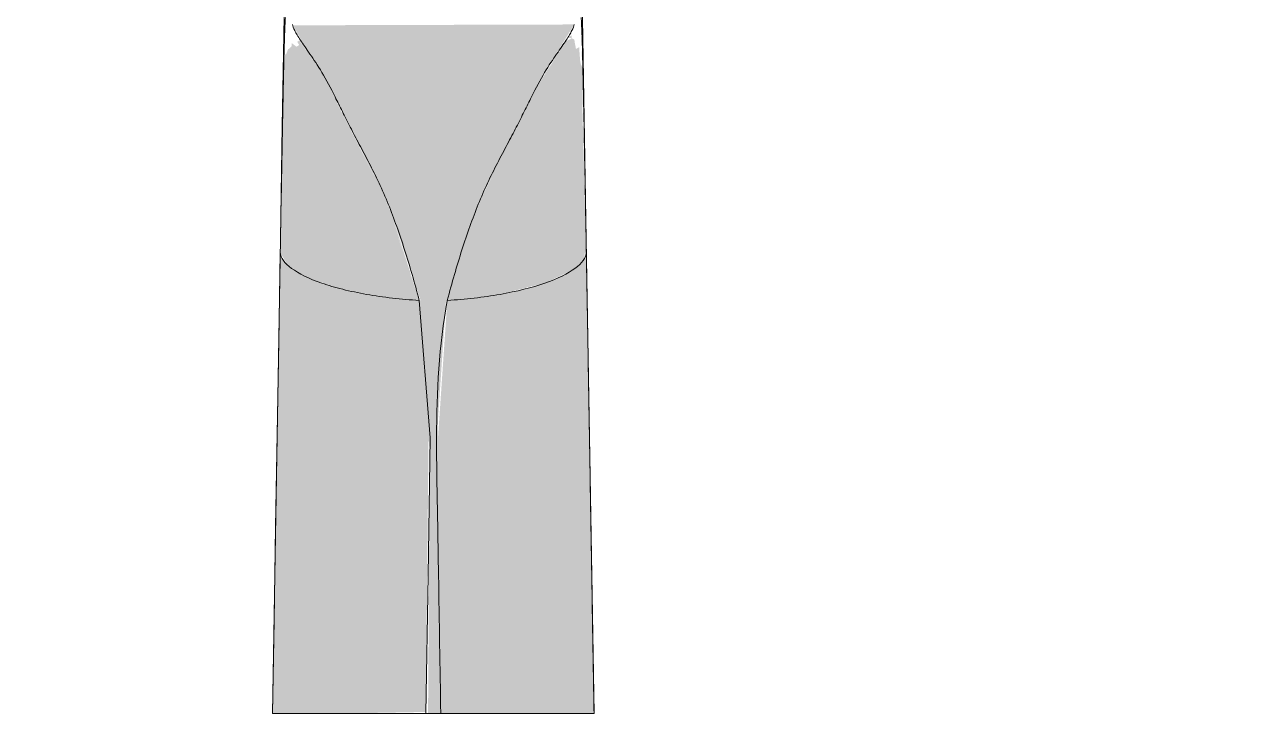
# Model space of a CAD drawing. Header units: millimetres. Extents: x 91786 to 132940, y -1987 to 10096.
# Drawn here: x 125982.6 to 126157.2, y 400 to 498.4 of the extents above; entities that cross this region are included whole.
import ezdxf

# ---------------------------------------------------------------- set-up
doc = ezdxf.new("R2010")
doc.units = ezdxf.units.MM
for name, color, linetype, lineweight in [('0-1', 7, 'Continuous', 9), ('A-WALL-PATT', 7, 'Continuous', 9), ('P-SANR-FIXT', 7, 'Continuous', 9)]:
    doc.layers.add(name, color=color, linetype=linetype, lineweight=lineweight)
doc.layers.add('0-2', color=7, linetype='Continuous', lineweight=9, transparency=0.7)

# ---------------------------------------------------------------- blocks, each defined once
blk = doc.blocks.new('смеситель для раковины - Default-30615600-Развертка 1_66-4')
at = {"layer": '0-2'}
h = blk.add_hatch(color=256, dxfattribs=at)
h.paths.add_polyline_path([(7392.024835233043, 455.2701757277813), (7390.784385876629, 514.008048405722), (7390.728248029178, 513.5118210869622), (7391.775088712036, 469.3432030569449), (7392.017918387531, 455.6600170800957)])
h.paths.add_polyline_path([(7390.7180438551, 514.1081343847981), (7390.776824561275, 514.24877367025), (7390.71563722128, 514.24877367025)])
for points in [[(7369.53003186798, 458.9887256190477), (7372.001689505487, 458.9887256190477), (7377.122435189889, 474.1383764333285), (7385.910237290079, 491.5533729595067), (7390.055378936699, 498.2875641042748), (7389.961832977047, 498.3795757863626), (7349.956763709755, 498.2568151595342), (7352.334341502708, 494.1913458142454), (7355.124781146696, 489.5661356099245), (7363.577883651401, 472.7232306847491), (7368.197448826848, 458.9887256190477)], [(7367.994800143596, 458.9891673117742), (7362.976763900268, 473.9384867327969), (7353.847249333593, 491.9114058351855), (7350.861899511577, 496.0982426941193), (7350.590226157232, 495.8993600709289), (7350.861899511577, 495.4485848875283), (7350.484395332581, 495.1966041925371), (7349.800477777594, 495.7079743095964), (7349.795530700019, 495.3012945722661), (7349.617829569936, 495.0908719534108), (7349.384519846498, 494.8786730984704), (7349.293916278929, 494.8881750441445), (7348.990203852805, 494.1036408077322), (7348.705885190788, 494.0643477616824), (7348.631811460849, 490.8707688949922), (7348.206737209381, 465.7363750764027), (7349.063799344247, 464.2561258893465), (7350.619144005365, 463.0602859060625), (7352.875767034473, 461.9474154421259), (7355.660629017282, 460.9851885016233), (7360.482463880017, 459.8434764990959), (7367.289749822342, 459.0478249504263)], [(7356.689334695987, 400.0003330917439), (7368.933410662818, 400.2274852968338), (7369.344574686263, 441.7450705857089), (7367.994800143596, 458.9891673117742), (7360.482463880017, 459.8434764990959), (7354.08404969356, 461.45033404558), (7350.545930537904, 463.1038180637324), (7349.063799344247, 464.2561258893465), (7348.606915758525, 464.7003973847993), (7348.158997651472, 465.5160758415704), (7347.11520186874, 400.0003330917439), (7356.045393075671, 400.0003330917439)], [(7375.799495966864, 400.0003330917439), (7392.933926125245, 400.0003330917439), (7391.7958634523, 465.7384498878332), (7391.114128162433, 464.4273922426293), (7389.29153584934, 463.0061070520631), (7387.073841102941, 461.9259443014536), (7383.632339647561, 460.7760589256401), (7379.519335321329, 459.8434764990959), (7372.001689505487, 458.9887256190477), (7370.506356031152, 436.9100846231813), (7371.06838853853, 400.0003330917439)], [(7371.028399999837, 400.0003330917439), (7371.06838853853, 400.0003330917439), (7370.664031340059, 441.836243777911), (7371.811473324151, 458.988725576216), (7368.000109440106, 458.988725576216), (7369.495442846012, 436.9102133093957), (7369.253319692242, 400.0003330917439), (7370.988411461148, 400.0003330917439)], [(7368.929675874324, 400.0003330917439), (7368.933410662818, 400.0003330917439), (7368.929719024402, 400.0029575068091)]]:
    blk.add_hatch(color=256, dxfattribs=at).paths.add_polyline_path(points)
h = blk.add_hatch(color=256, dxfattribs=at)
h.paths.add_polyline_path([(7391.206075861634, 493.0794591289061), (7391.057503564949, 492.1140594588503), (7391.185617947895, 492.954712806785)])
h.paths.add_polyline_path([(7372.001689505487, 458.9887256190477), (7379.519335321329, 459.8434764990959), (7386.01705831876, 461.4911891899257), (7389.632558001654, 463.2088761684191), (7391.114128162433, 464.4273922426293), (7391.394883442822, 464.7003973847906), (7391.824443484315, 466.5638740139944), (7391.266931732098, 486.4636514591092), (7391.310973828367, 487.3749195705851), (7391.340759732421, 492.1140594588546), (7391.037214064132, 492.7337548118722), (7390.962119181736, 493.1475831132868), (7390.843608681441, 494.6226489289998), (7390.843608681441, 495.1455622609104), (7390.358062367849, 494.8848449505729), (7390.296657576306, 495.2377504235351), (7390.180767413268, 495.8001934633736), (7390.142097988291, 496.1497948558033), (7390.063257666643, 496.2708389172707), (7389.760720649129, 496.3902925053708), (7388.840174523559, 495.9514919399518), (7384.673371054991, 489.1658962235247), (7376.425629602559, 472.7236549424139), (7372.104340191278, 459.3074286396883)])
h.paths.add_polyline_path([(7389.760720649129, 496.3902925053708), (7389.760720649129, 496.8667166311584), (7389.276827820673, 496.498225746352)])
h = blk.add_hatch(color=256, dxfattribs=at)
h.paths.add_polyline_path([(7367.994800143596, 458.9891673117742), (7367.897480439625, 459.3074286396883), (7362.97806343412, 473.9384867327969), (7363.913671961323, 471.6747166597905), (7367.892410783937, 459.3074286396883)])
h.paths.add_polyline_path([(7358.157913203856, 483.7042741321976), (7353.050210988607, 493.1166714115917), (7355.124781146695, 489.558957424339), (7357.65239119433, 484.6800546808864)])
h = blk.add_hatch(color=256, dxfattribs=at)
h.paths.add_polyline_path([(7374.549285255704, 466.8983314740595), (7377.123707934325, 474.1383764333285), (7376.076778393862, 471.6435174442918), (7374.821960720282, 467.7468033046782)])
h.paths.add_polyline_path([(7382.167529003052, 484.3297291326722), (7387.168005851056, 493.4359824913823), (7384.669905996894, 489.1658962235247), (7382.754725554184, 485.4645623905884)])
at = {"layer": '0-1'}
for p, q in [((7348.887734662067, 510.5533444035533), (7348.447714356902, 483.8409193111909)), ((7391.114084858335, 510.552334776818), (7391.535126117557, 484.9988612118256)), ((7348.447714356902, 483.8409193111909), (7348.182604101579, 467.7468033046782)), ((7391.535126117557, 484.9988612118256), (7391.819386031059, 467.7468033046782)), ((7348.182604101579, 467.7468033046782), (7347.066645181299, 400)), ((7391.819386031062, 467.7468033046782), (7392.935641294715, 400))]:
    blk.add_line(p, q, dxfattribs=at)
at = {"layer": 'P-SANR-FIXT'}
for p, q in [((7347.064138286356, 400.0003330917451), (7347.062675830103, 400.0003330917451)), ((7362.142977626242, 400.0003330917451), (7358.461371458359, 400.0003330917451)), ((7368.929675874324, 400.0003330917451), (7362.142977626242, 400.0003330917451)), ((7371.068388538529, 400.0003330917451), (7368.933410662818, 400.0003330917451)), ((7392.935550978284, 400.0003330917451), (7392.933926125243, 400.0003330917451))]:
    blk.add_line(p, q, dxfattribs=at)
at = {"layer": 'P-SANR-FIXT', "flags": 128}
for points in [[(7347.062271389695, 400.0003630959243), (7347.2823368703, 413.3009052983336), (7347.502402980869, 426.5996240829281), (7347.722524426508, 439.9032300541186), (7347.942177179918, 453.092967347875), (7348.158997651471, 465.8455546962596)], [(7367.997525969256, 458.9887255976306), (7369.53003186798, 439.3710215846434), (7369.25331969224, 419.6845553829393), (7368.929675874324, 400.0003330917453)], [(7358.307881341432, 400.0003330917451), (7356.045393075668, 400.0003330917451), (7351.231521446119, 400.0003330917451), (7348.145807675904, 400.0003330917451), (7347.064138286356, 400.0003330917451)]]:
    blk.add_lwpolyline(points, dxfattribs=at)
at = {"layer": 'P-SANR-FIXT'}
for points, knots in [([(7348.53424126409, 486.4012557398848), (7348.53684796452, 486.5332833016194), (7348.547965228353, 487.0953060485896), (7348.566341284653, 488.0175640905039), (7348.588217038414, 489.0984380431386), (7348.605977425193, 489.9500294583131), (7348.620492819824, 490.6270176180407), (7348.63176513299, 491.1407426109104), (7348.643315413302, 491.6622362326635), (7348.65872981836, 492.3564380414138), (7348.678162990226, 493.2147952807861), (7348.701766640162, 494.2015462138913), (7348.725333069747, 495.1030572364805), (7348.750005563093, 495.9314565606443), (7348.775570730323, 496.7092698974244), (7348.800446571879, 497.4063367820173), (7348.823056646412, 498.0012985121886), (7348.843170889413, 498.4902755112717), (7348.868187075104, 499.0235512470413), (7348.884492160848, 499.2836160527975), (7348.894317849548, 499.3955252250685)], [0.4178181283411576, 0.4178181283411576, 0.4178181283411576, 0.4178181283411576, 0.4285714285714285, 0.4642857142857143, 0.5, 0.5357142857142857, 0.5535714285714286, 0.5714285714285714, 0.5892857142857142, 0.6071428571428571, 0.6428571428571428, 0.6785714285714286, 0.7142857142857143, 0.75, 0.7857142857142857, 0.8214285714285714, 0.8571428571428571, 0.8928571428571428, 0.9285714285714286, 1, 1, 1, 1]), ([(7349.894013245342, 498.3795758188282), (7349.926720151437, 498.1607920496647), (7350.157417740262, 497.5845392639379), (7350.946976842125, 496.2217884069813), (7352.337064496445, 494.2712595898595), (7354.102999712358, 491.6549735956261), (7355.628299468694, 488.752459897592), (7357.015006324971, 485.9873078691701), (7358.129043674352, 483.7360926483786), (7359.416298200757, 481.2939663304771), (7360.841548681879, 478.6293215798791), (7362.279428437465, 475.7716826607711), (7363.599023848547, 472.7493743500579), (7364.781754508949, 469.5727495934788), (7366.301533477405, 465.1039111828749), (7367.341784933925, 461.5009415906616), (7367.994942242654, 458.9887256190464)], [0, 0, 0, 0, 0.1, 0.2, 0.3, 0.4, 0.5, 0.55, 0.6, 0.6499999999999999, 0.7, 0.75, 0.8, 0.8500000000000001, 0.9, 1, 1, 1, 1]), ([(7372.001689505484, 458.9887255762151), (7372.656096410429, 461.5008113997702), (7373.697914393152, 465.1036360461226), (7375.21914152725, 469.5723655971152), (7376.402687643344, 472.7489427778718), (7377.722629443809, 475.7712473998913), (7379.160426523628, 478.6289168552505), (7380.585438320455, 481.2936032752604), (7381.872573907363, 483.7357649492375), (7382.986643973073, 485.9870070716225), (7384.373363559052, 488.7521989298634), (7385.898534875699, 491.6547665317872), (7387.665107634871, 494.2711257585023), (7389.055132972974, 496.221716923985), (7389.842456791963, 497.58451342749), (7390.070871285577, 498.160785591706), (7390.102183772593, 498.3795757863533)], [0, 0, 0, 0, 0.1, 0.15, 0.2, 0.25, 0.3, 0.35, 0.4, 0.45, 0.5, 0.6, 0.7, 0.8, 0.9, 1, 1, 1, 1]), ([(7391.101878043556, 499.3955347066666), (7391.110533345543, 499.2521672691584), (7391.123901044512, 499.0129652846151), (7391.142382033053, 498.6529527668076), (7391.156795673554, 498.3479548729529), (7391.170865396593, 498.0657694187626), (7391.184749286716, 497.7962195586692), (7391.197275004571, 497.5104972849286), (7391.208329391348, 497.2156776807114), (7391.217374498246, 496.9459180369481), (7391.226906584125, 496.6456476616186), (7391.239870160026, 496.2305935711584), (7391.257066650914, 495.6489147349858), (7391.27999303839, 494.8017021639605), (7391.306239414773, 493.7316227041497), (7391.335974806518, 492.4344435490581), (7391.36847473099, 490.9588166325829), (7391.40392333072, 489.2828068753045), (7391.429314315977, 488.0366397941443), (7391.442576177676, 487.3749195705898)], [0, 0, 0, 0, 0.08333333333333333, 0.125, 0.1666666666666667, 0.2083333333333333, 0.25, 0.2916666666666666, 0.3125, 0.3333333333333333, 0.3541666666666666, 0.375, 0.4166666666666666, 0.4583333333333333, 0.5, 0.5416666666666666, 0.5833333333333333, 0.625, 0.6666666666666666, 0.6666666666666666, 0.6666666666666666, 0.6666666666666666]), ([(7348.487642234623, 484.0113005577416), (7348.497165726747, 484.5058521151235), (7348.51303694639, 485.3240622429138), (7348.52819048803, 486.0947881456228), (7348.53424126409, 486.4012557398848)], [0.3571428571428571, 0.3571428571428571, 0.3571428571428571, 0.3571428571428571, 0.3928571428571428, 0.4178181283411576, 0.4178181283411576, 0.4178181283411576, 0.4178181283411576]), ([(7348.158997651471, 465.8455546962596), (7348.207530688182, 468.6511939949616), (7348.300747447366, 473.9501930935363), (7348.409276568051, 479.8995840536699), (7348.468595250377, 483.0221974429778), (7348.487642234623, 484.0113005577416)], [0, 0, 0, 0, 0.1428571428571428, 0.2857142857142857, 0.3571428571428571, 0.3571428571428571, 0.3571428571428571, 0.3571428571428571]), ([(7368.00010969586, 458.988725576215), (7366.714109043932, 459.0555503488853), (7364.145791365861, 459.2711181340505), (7360.434832434186, 459.8123328456171), (7357.009662177491, 460.5404094780533), (7352.98653086081, 461.7248894547952), (7349.333656768626, 463.5289582002672), (7348.201614140407, 465.0904141638948), (7348.164597959062, 465.845464689935)], [0, 0, 0, 0, 0.125, 0.25, 0.375, 0.5, 0.75, 1, 1, 1, 1]), ([(7391.837201242282, 465.845464689935), (7391.763168879592, 464.3353636378546), (7388.475228010056, 461.9126275128868), (7380.802864187986, 459.9924757914224), (7375.856225613429, 459.2711705256606), (7373.287690157413, 459.0555503488853), (7372.001689505484, 458.988725576215)], [0, 0, 0, 0, 0.5, 0.75, 0.875, 1, 1, 1, 1]), ([(7391.837200854295, 465.8454646836993), (7391.89749730622, 462.3070190853166), (7391.988143054215, 456.9615382626756), (7392.109422452078, 449.7556073893767), (7392.200558680103, 444.3178441988011), (7392.292001670316, 438.822779895475), (7392.383725290055, 433.2752331109685), (7392.475550095084, 427.708291782063), (7392.567296641161, 422.1550438455401), (7392.658938795629, 416.6203079329698), (7392.781162589516, 409.2333613119473), (7392.872820190396, 403.6939350453168), (7392.933926124628, 400.0003330917425)], [0, 0, 0, 0, 0.1666666666666667, 0.25, 0.3333333333333333, 0.4166666666666666, 0.5, 0.5833333333333333, 0.6666666666666666, 0.75, 0.8333333333333333, 1, 1, 1, 1]), ([(7371.068388538529, 400.0003330917453), (7370.959637335237, 406.5617044528426), (7370.805331570818, 416.4034951895471), (7370.583342290556, 429.5271418884781), (7370.337697833317, 442.6468455573767), (7370.807385702004, 452.5222732361605), (7372.001689505484, 458.988725576215)], [-1, -1, -1, -1, -0.6666666666666666, -0.5, -0.3333333333333333, 0, 0, 0, 0]), ([(7347.062675830103, 400.0003330917451), (7347.082072818354, 400.0003330917451), (7347.734770470194, 400.0003330917451), (7350.000623737078, 400.0003330917451), (7352.269173691946, 400.0003330917451), (7355.117015324403, 400.0003330917451), (7358.393619525298, 400.0003330917451), (7362.061795505791, 400.0003330917451), (7365.491423916024, 400.0003330917451), (7368.456400585324, 400.0003330917451), (7371.876747901028, 400.0003330917451), (7375.96067485088, 400.0003330917451), (7379.998683853463, 400.0003330917451), (7382.814832345624, 400.0003330917451), (7384.834813028646, 400.0003330917451), (7386.678952872264, 400.0003330917451), (7388.799892117253, 400.0003330917451), (7391.890814036035, 400.0003330917451), (7392.915020455471, 400.0003330917451), (7392.935550978284, 400.0003330917451)], [0, 0, 0, 0, 0.1111111111111111, 0.1666666666666667, 0.2222222222222222, 0.2777777777777778, 0.3333333333333333, 0.3888888888888888, 0.4444444444444444, 0.4791666666666666, 0.5138888888888888, 0.5833333333333333, 0.6527777777777777, 0.6875, 0.7222222222222222, 0.7569444444444444, 0.7916666666666667, 0.8611111111111112, 1, 1, 1, 1]), ([(7347.062675830103, 400.0003330917451), (7347.082072818354, 400.0003330917451), (7347.734770470194, 400.0003330917451), (7350.000623737078, 400.0003330917451), (7352.269173691946, 400.0003330917451), (7355.117015324403, 400.0003330917451), (7358.393619525298, 400.0003330917451), (7362.061795505791, 400.0003330917451), (7365.491423916024, 400.0003330917451), (7368.456400585324, 400.0003330917451), (7371.876747901028, 400.0003330917451), (7375.96067485088, 400.0003330917451), (7379.998683853463, 400.0003330917451), (7382.814832345624, 400.0003330917451), (7384.834813028646, 400.0003330917451), (7386.678952872264, 400.0003330917451), (7388.799892117253, 400.0003330917451), (7391.890814036035, 400.0003330917451), (7392.915020455471, 400.0003330917451), (7392.935550978284, 400.0003330917451)], [0, 0, 0, 0, 0.1111111111111111, 0.1666666666666667, 0.2222222222222222, 0.2777777777777778, 0.3333333333333333, 0.3888888888888888, 0.4444444444444444, 0.4791666666666666, 0.5138888888888888, 0.5833333333333333, 0.6527777777777777, 0.6875, 0.7222222222222222, 0.7569444444444444, 0.7916666666666667, 0.8611111111111112, 1, 1, 1, 1]), ([(7365.988289170182, 400.0003330917451), (7366.809191324602, 400.0003330917451), (7367.776828554277, 400.0003330917451), (7368.7661939283, 400.0003330917451), (7368.913789697513, 400.0003330917451)], [0.4444444444444444, 0.4444444444444444, 0.4444444444444444, 0.4444444444444444, 0.4791666666666666, 0.4852389150929961, 0.4852389150929961, 0.4852389150929961, 0.4852389150929961]), ([(7368.917566889564, 400.0003330917451), (7369.612717942916, 400.0003330917451), (7372.020806418671, 400.0003330917451), (7375.96067485088, 400.0003330917451), (7379.514122773154, 400.0003330917451), (7381.253522913638, 400.0003330917451), (7381.539126140055, 400.0003330917451)], [0.485290713355134, 0.485290713355134, 0.485290713355134, 0.485290713355134, 0.5138888888888888, 0.5833333333333333, 0.6527777777777777, 0.6666666666666667, 0.6666666666666667, 0.6666666666666667, 0.6666666666666667]), ([(7392.933926125243, 400.0003330917525), (7392.9404619775, 400.0003330917479), (7392.192405939069, 400.0003330917438), (7389.076053979893, 400.0003330917455), (7382.559431711623, 400.0003330917451), (7375.698393810382, 400.0003330917445), (7371.068388538529, 400.0003330917453)], [-1, -1, -1, -1, -0.8, -0.6, -0.4, 0, 0, 0, 0]), ([(7381.571876523653, 400.0003330917451), (7381.988880499119, 400.0003330917451), (7383.09446381029, 400.0003330917451), (7384.834813028646, 400.0003330917451), (7386.678952872264, 400.0003330917451), (7388.799892117253, 400.0003330917451), (7390.477821158877, 400.0003330917451), (7391.360267232894, 400.0003330917451), (7391.5839831738, 400.0003330917451)], [0.6671978550657245, 0.6671978550657245, 0.6671978550657245, 0.6671978550657245, 0.6875, 0.7222222222222222, 0.7569444444444444, 0.7916666666666667, 0.8611111111111112, 0.8888888888888891, 0.8888888888888891, 0.8888888888888891, 0.8888888888888891])]:
    blk.add_open_spline(points, degree=3, knots=knots, dxfattribs=at)
for points in [[(7391.442576177676, 487.3749195705898), (7391.469099901073, 486.0514791234809), (7391.526678300425, 483.0955047654679), (7391.590568023503, 479.6753148246931), (7391.623659363806, 477.8706861355298)], [(7391.623659363806, 477.8706861355298), (7391.689842044412, 474.2614287572028), (7391.760610640073, 470.2740365037712), (7391.837200854295, 465.8454646836993)], [(7347.062675830103, 400.0003330917451), (7347.078220008335, 400.0003330917451), (7347.360746989028, 400.0003330917451), (7347.935711607273, 400.0003330917451)], [(7348.417532931173, 400.0003330917451), (7348.867697103637, 400.0003330917451), (7350.000623737078, 400.0003330917451), (7352.269173691946, 400.0003330917451), (7355.117015324403, 400.0003330917451), (7357.301418125, 400.0003330917451), (7358.458881488564, 400.0003330917451)], [(7358.458881488564, 400.0003330917451), (7359.616344852128, 400.0003330917451), (7362.061795505791, 400.0003330917451), (7364.674845723111, 400.0003330917451), (7365.988289170182, 400.0003330917451)], [(7392.072122752359, 400.0003330917451), (7392.639838230064, 400.0003330917451), (7392.922453866157, 400.0003330917451), (7392.935550978284, 400.0003330917451)]]:
    blk.add_open_spline(points, degree=3, dxfattribs=at)

msp = doc.modelspace()

# ---------------------------------------------------------------- hatches: boundary and pattern name
at = {"layer": 'A-WALL-PATT'}
h = msp.add_hatch(dxfattribs=at)
h.set_pattern_fill('FP_26', color=256, style=0, pattern_type=2)
h.set_pattern_definition([(90, (126761.8953432509, 0), (-600, 3.673940397442059e-14), []), (180, (126761.8953432509, 0), (-7.347880794884119e-14, -600), [])])
h.paths.add_polyline_path([(126019.9684290111, 493.6609757286237), (126020.1518282373, 493.9386264521536), (126020.2798630974, 494.8786730984704), (126020.5131728208, 495.0908719534108), (126020.6908739509, 495.3012945722661), (126020.7076233411, 495.7079743095964), (126021.3958028389, 495.2073269407215), (126021.7572427624, 495.4485848875283), (126021.3958028389, 496.0483056375536), (126021.9424081851, 496.1238254136197), (126020.8153590927, 498.934845051833), (126020.90956185, 507.1267877216555), (126020.6727147, 507.1267877216555), (126020.45524297, 506.2283511017611), (126020.286324642, 506.3267070097016), (126020.1434424229, 510.5426000198071), (126019.8720562907, 501.1556695212498), (126019.7957240838, 494.5833777660141), (126019.9610966923, 493.7001370073838)])
h.paths.add_polyline_path([(124541.1648752543, 516.7502850087653), (124541.6591262658, 516.4643599643987), (124541.1982151608, 516.7413289519329)])
h.paths.add_polyline_path([(124541.40212215, 504.3027476523812), (124540.6041630628, 504.3027476523812), (124541.1634327425, 504.2749545388038)])
h.paths.add_polyline_path([(126161.8953485868, 0), (126161.8953485868, 235.0000000000007), (126071.4578432491, 235.0000000000007), (126071.4578432491, 196.048290004243), (126076.0988594005, 190.0000000000001), (126080.0948763007, 180.352761804101), (126081.4578432491, 170.0000000000003), (126080.0948763007, 159.6472381958997), (126076.0988594005, 150.0000000000005), (126071.4578432491, 143.9517099957576), (126071.4578432491, 66.00000000000016), (126011.4578432491, 66.00000000000016), (126011.4578432491, 143.9517099957598), (126006.8168270977, 150.0000000000005), (126002.8208101976, 159.6472381958997), (126001.4578432491, 170.0000000000003), (126002.8208101976, 180.3527618041053), (126006.8168270977, 190.0000000000045), (126011.4578432491, 196.0482900042387), (126011.4578432491, 235.0000000000007), (125720.8953432492, 235.0000000000029), (125720.8953432492, 400.0000000000022), (126017.963216327, 400.0003330917439), (126019.7367643093, 490.699876097088), (126019.7488822185, 491.1420373823917), (126019.7179839254, 502.7356778460123), (126020.3240187781, 522.0086419142979), (126021.0467763655, 543.0255638544845), (126020.7697473674, 542.098018360476), (126020.8842883925, 544.8338010924817), (126021.0973572612, 545.0214322437381), (126021.1002690603, 545.5356472678143), (126060.691684738, 545.267757472524), (126061.1435823252, 530.7804411086532), (126062.4737318181, 482.3669341445249), (126064.0261845301, 400), (126161.8953485868, 400), (126161.8953485868, 600.0000000000022), (126255.8953485868, 600.0000000000022), (126255.8953485868, 603.3760881658075), (126267.7698964813, 603.3760881658075), (126267.7698964813, 616.7021673423559), (126268.2698964813, 617.2021673423558), (126274.8182943846, 617.4916580136859), (126275.1077850559, 618.1905503185919), (126275.0741067227, 627.8520016672885), (126273.7332854597, 627.8520016672885), (126273.2332854597, 628.3520016672884), (126273.2332854597, 650.6424606503077), (126273.7332854597, 651.1424606503098), (126278.5522529827, 651.6528031031254), (126283.3953485868, 651.818097921585), (126291.6829121176, 651.2880240914392), (126293.0574117139, 651.1424606503098), (126293.5574117139, 650.6424606503056), (126293.5574117139, 628.3520016672862), (126293.0574117139, 627.8520016672885), (126291.6829121176, 627.8520016672885), (126291.9724027889, 617.4916580136859), (126292.6712950938, 617.2021673423558), (126298.5208006922, 617.2021673423558), (126299.0208006922, 616.7021673423559), (126299.0208006922, 603.3760881658075), (126310.8953485868, 603.3760881658075), (126310.8953485868, 600.0000000000022), (126750.8953485868, 600.0000000000022), (126750.8953485868, 1800.000000000001), (124531.8953485867, 1800.000000000001), (124532.0297767331, 516.5483462737427), (124531.8953485867, 516.2526966218925), (124532.1712930064, 516.1054726655142), (124534.9328853123, 516.2136630984795), (124538.1425014105, 516.5820203056865), (124540.4402463262, 517.0769488662381), (124539.549176437, 517.1634726734835), (124542.6251747082, 517.0100995195771), (124543.7788410107, 516.501562546988), (124546.2226722016, 514.2693485318766), (124547.0773315879, 512.5764415320846), (124547.4209239183, 510.9145976175216), (124546.9404626215, 507.851185356329), (124545.5651585851, 505.6033951249013), (124543.9899628382, 504.3689353795536), (124542.0321355687, 503.5538501629803), (124541.5127276437, 503.6619603025261), (124541.8794806584, 504.223521055188), (124539.5396480078, 503.9264976213943), (124538.3003005969, 503.6630562548637), (124538.1958620397, 503.5263123718602), (124531.8953485867, 502.8815282639384), (124531.8953485867, 400.0000000000022), (124751.8953070118, 400), (124751.8953070118, 235.0000000000007), (124552.1195462187, 235.0000000000029), (124552.1195462187, 211.7820806398398), (124562.1195462187, 211.7820806398398), (124562.1195462187, 135.0000000000364), (124925.3623960838, 135.0000000000386), (124910.9217333839, 143.3590138194773), (124908.2465430337, 144.9465245874113), (124890.550015564, 159.4495385252928), (124874.5429601446, 175.8339583250374), (124860.6462972736, 194.8839602172893), (124849.8179360773, 214.9265703043875), (124840.7826067917, 239.0621587174436), (124835.5671858103, 262.1237136172143), (124833.4412401733, 289.2499999999775), (124833.2364480725, 610.1499999997725), (124848.2345480725, 610.1499999997725), (124848.3997796845, 289.2499999999775), (124849.8179360773, 267.4517649843461), (124856.661848852, 238.496011469863), (124864.5936032444, 217.6586325787421), (124875.4169068505, 199.412376744281), (124887.7499605646, 182.9054411557916), (124902.3098952745, 168.343871104503), (124919.161789158, 155.773791220398), (124936.2186130643, 145.7429492298988), (124955.6024534442, 137.9193201494061), (124965.8770277089, 135.0000000000386), (125041.6837796757, 135.0314282358819), (125043.177091301, 135.3361802930046), (125062.4144695033, 142.0359759747527), (125080.7304830853, 151.3201655810887), (125099.0966773127, 164.2470911488101), (125113.9327516689, 177.9016906835467), (125127.4009037678, 194.0986270157801), (125137.4823119298, 209.5783443107074), (125146.4676367635, 228.2719546772278), (125153.3939174374, 250.0518080733701), (125157.0238277414, 269.4317262481146), (125158.2899067023, 289.2499999999992), (125158.2899067023, 723.9999999999849), (125141.3354980725, 723.9999999999849), (125139.7900167504, 725.1858895278211), (125139.7354980725, 727.0819040709516), (125139.7354980725, 774.3999999999842), (125140.9213876003, 775.9454813220469), (125141.3354980725, 775.9999999999839), (125154.108893273, 775.9999999999839), (125154.1784942852, 788.1019277806636), (125154.2433015074, 789.7501759872412), (125153.7394944292, 789.7501759872412), (125153.7394944292, 995.7500000037629), (125177.7393184457, 995.7500000037629), (125177.5355113676, 789.7501759872412), (125177.2355113676, 789.7501759872412), (125177.3003185898, 788.1019277806636), (125177.5355113676, 785.7500000023206), (125177.5355113676, 775.9999999999839), (125190.5496085446, 775.9454813220469), (125191.2668689224, 775.5313708498836), (125191.7354980725, 774.3999999999842), (125191.6809793945, 725.1858895278211), (125190.9354980725, 724.2143593539306), (125190.1354980725, 723.9999999999849), (125173.2880067023, 723.9999999999849), (125173.0324827699, 285.2502153115068), (125171.8374106999, 266.5434314779145), (125167.5104427924, 244.2253786386911), (125160.1978776373, 222.2964424209736), (125150.0437269588, 201.4587571065707), (125137.5770727244, 182.5623207396076), (125122.5058472537, 165.2144881185959), (125106.9502029714, 151.2368420494571), (125086.6691017907, 137.6638894301944), (125081.4040000018, 135.0000000000386), (125431.7354980725, 135.0000000000364), (125431.7354980725, 0), (126157.2390568853, 0)])
h.paths.add_polyline_path([(126061.6073605307, 483.584677158174), (126062.3379194285, 487.3749195705807), (126062.0809611987, 486.211525416845), (126061.8103089871, 484.7103402646036)])
h.paths.add_polyline_path([(126061.7923393946, 492.4466920117885), (126062.2021641682, 493.6937727549322), (126061.536555596, 509.2363706724934), (126061.1018498941, 508.3996528866052), (126060.8103951106, 504.7940967760652), (126060.7422129415, 504.4898656181086), (126060.9350807029, 498.2568151595342), (126060.1721710715, 496.5917805883145), (126060.9586009175, 497.0386107480348), (126060.6560639, 496.3902925053708), (126060.9975270235, 496.0727453778327), (126061.0761106641, 495.8001934633736), (126061.3224881566, 495.7079743095964), (126061.4685712714, 495.1528740203025), (126061.6587511136, 494.866621007362), (126061.9011849526, 494.8666210073555), (126061.8055369469, 492.5887315611803)])
h.paths.add_polyline_path([(126059.8500259706, 496.1237511469903), (126060.1088772777, 496.5123435507495), (126059.9856111948, 496.3902925053708), (126059.9012454629, 496.2244414185888)])
h.paths.add_polyline_path([(124531.9165322452, 502.8832994743462), (124533.2960097153, 503.1053299936818), (124532.9069667752, 502.9661117963868), (124531.9737323482, 502.8880820957142)])
h.paths.add_polyline_path([(124538.958790736, 503.3588164455286), (124538.921141605, 503.4811673447875), (124539.1084934286, 503.3764810387873)])
h.paths.add_polyline_path([(124544.7703689856, 505.6885469409947), (124545.7482333638, 506.6257086827454), (124544.9165419253, 505.8327548809183)])
h.paths.add_polyline_path([(124546.9896891359, 510.1051171335162), (124546.7321005845, 512.2537633200578), (124546.7553295459, 511.6871827496748), (124546.9779255755, 510.1569913507673)])
h.paths.add_polyline_path([(126020.1462081261, 512.513408716283), (126020.6398711661, 513.0268237595935), (126020.173137072, 514.0870552120267), (126020.1586993143, 513.2433561340383)])
h.paths.add_polyline_path([(126061.6406762054, 512.5134092512064), (126061.3478654101, 513.2672094658159), (126061.3449583815, 512.930499177667), (126061.5756299911, 512.5810580363072)])
h.paths.add_polyline_path([(124545.9603576134, 513.7541360096837), (124545.0475662034, 514.9246003964323), (124545.8091056191, 513.8911184714437)])
h.paths.add_polyline_path([(126061.2923491174, 513.9026724019172), (126061.6109804721, 514.24877367025), (126061.3801294614, 514.1846764917208), (126061.28870155, 513.970076261103)])
h.paths.add_polyline_path([(126020.5995069418, 514.5563124019623), (126020.4277645291, 514.744154431634), (126020.4969570715, 514.5874259805317)])
h.paths.add_polyline_path([(124545.4993720976, 514.6503541861535), (124544.9313432941, 515.1462824196176), (124545.475258352, 514.6680226156228)])
h.paths.add_polyline_path([(124543.6304520157, 514.6704767289868), (124539.449271849, 516.3147035297287), (124539.8336528089, 516.2000963031657), (124542.9996699865, 514.9246003964323)])
h.paths.add_polyline_path([(126020.6354363839, 514.8484851258752), (126020.4969570715, 515.1516237990318), (126020.1898559622, 515.0640567987257), (126020.211257591, 514.9336640587893), (126020.4969570715, 514.8762930225944)])
h.paths.add_polyline_path([(126020.443405345, 539.7204987193444), (126020.535375829, 543.7299672929), (126020.4659666645, 540.5006349135039)])
h.paths.add_polyline_path([(125022.5978820307, 552.1854596704798), (124978.8196483205, 552.2463217348264), (124978.7658991893, 552.2463217348264), (124978.7658991893, 614.9999999999836), (124955.7354980725, 614.9999999999836), (124955.7354980725, 623.9999999999837), (124875.7354980725, 623.9999999999837), (124875.7354980725, 614.9999999999836), (124852.2354980726, 614.9999999999836), (124852.2354980726, 610.6499999998786), (124844.1232619769, 610.4438422517111), (124844.1232619769, 610.2728926680813), (124837.553640995, 610.4246771048686), (124837.4966884621, 610.6499999998786), (124829.2354980724, 610.6499999998786), (124829.2354980724, 614.9999999999836), (124805.7354980725, 614.9999999999836), (124805.4766790274, 623.9999999999837), (124804.7354980725, 623.9999999999837), (124804.8694726687, 675.9999999999827), (124805.7354980725, 675.9999999999827), (124805.7354980725, 684.9999999999828), (124832.7354980725, 684.9999999999828), (124832.7354980725, 691.4999999999858), (124833.2354980725, 691.9999999999834), (124848.2354980725, 691.9999999999834), (124848.7354980725, 691.4999999999858), (124848.7354980725, 684.9999999999828), (124875.7354980725, 684.9999999999828), (124875.7354980725, 675.9999999999827), (124955.7354980725, 675.9999999999827), (124955.7354980725, 684.999999999985), (125025.7354980725, 684.999999999985), (125025.9943171176, 675.9999999999827), (125026.7354980725, 675.9999999999827), (125026.6015234763, 623.9732303787225), (125025.7354980725, 623.9732303787225), (125025.7354980725, 614.9999999999836), (125022.6918926252, 614.9999999999836), (125022.6793927935, 552.2695704107797), (125022.6126388592, 552.1854596704798)])
h.paths.add_polyline_path([(125005.0665611869, 568.4822905748474), (125012.0233652337, 568.6366720962164), (125012.7620810492, 569.1747327274006), (125013.1772305989, 569.981958512834), (125013.2326159245, 570.4342892686232), (125013.0175456233, 591.4879205721599), (125012.4246276748, 592.1792072923726), (125011.5799110659, 592.5349458849184), (125011.1181555197, 592.5349458849184), (125011.1181555197, 592.0724681099597), (124990.3472478803, 592.0724681099597), (124990.3469957676, 592.5600011680012), (124989.4417993992, 592.4056933524079), (124988.7031027308, 591.8676848788444), (124988.287954663, 591.0603577972443), (124988.2326159245, 590.6080470215859), (124988.4485904985, 569.5527334915743), (124989.0416190782, 568.8624297102799), (124989.8858424356, 568.507284969403), (124990.3472478803, 568.4822905748474)])
h.paths.add_polyline_path([(124841.4881918006, 610.4246771048686), (124841.4881918006, 610.6499999998786), (124841.3019018791, 610.4438422517111)])

# ---------------------------------------------------------------- block references
at = {"layer": 'P-SANR-FIXT'}
msp.add_blockref('смеситель для раковины - Default-30615600-Развертка 1_66-4', (118670.8953432509, 0), dxfattribs=at)

doc.saveas('drawing.dxf')
